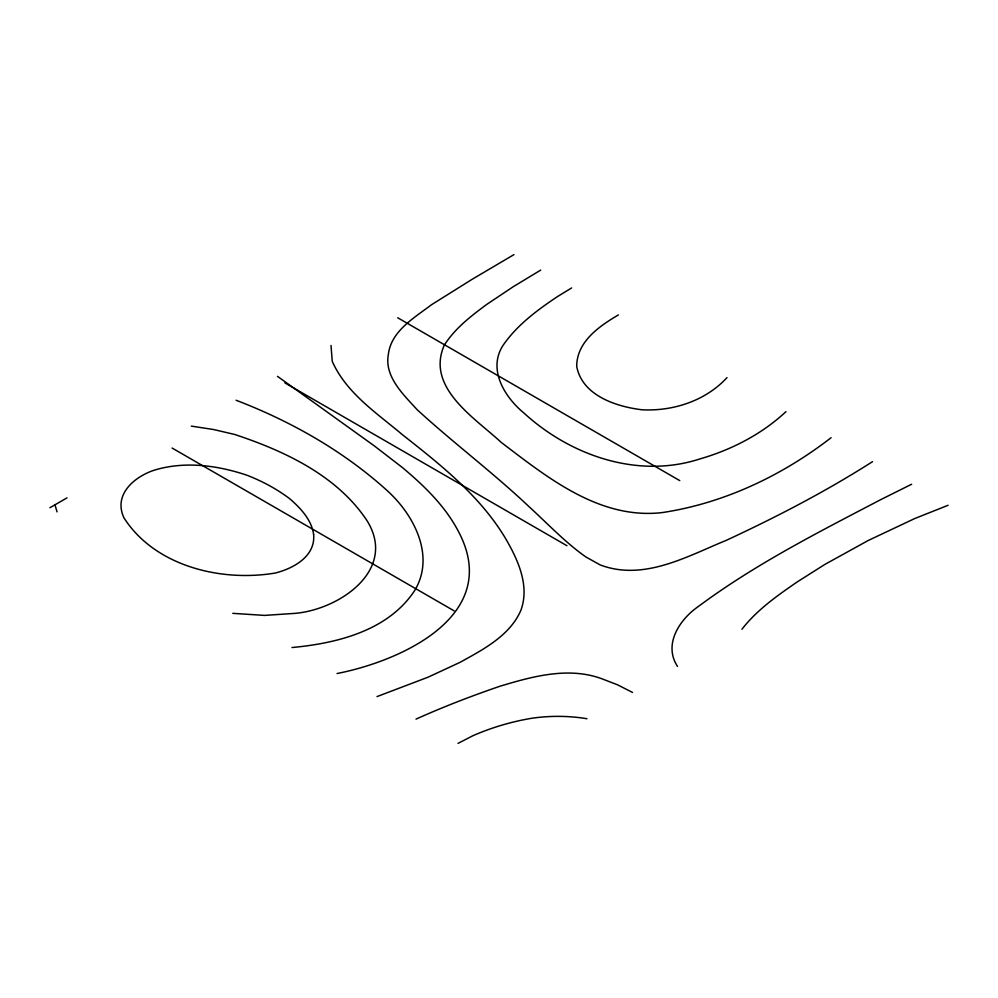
<?xml version="1.0" encoding="UTF-8"?>
<svg xmlns="http://www.w3.org/2000/svg" width="998" height="998" viewBox="0 0 998 998"><rect width="100%" height="100%" fill="white"/><g stroke="black" fill="none" stroke-linecap="round" stroke-linejoin="round"><path stroke-width="1.5" d="M741.926 629.251C756.933 609.89 777.255 595.669 797.265 581.896L824.897 564.406L868.148 540.529L914.692 518.561L948.1 505.275M727.006 377.631L726.756 377.88C705.436 400.822 673.425 411.251 642.55 409.816L641.602 409.729C615.966 406.535 582.196 395.545 576.707 366.416C576.694 341.703 599.311 326.159 618.386 314.919M785.95 411.663C761.748 434.23 731.671 449.736 700.022 458.893C638.009 479.127 570.644 455.712 524.025 413.122C504.988 397.441 487.635 369.946 502.73 345.844C516.677 325.286 537.124 310.216 557.545 296.543L571.642 287.935M831.072 437.71C781.958 475.759 723.587 503.441 661.899 512.623C599.499 519.646 547.727 477.73 501.133 442.326C474.898 417.888 425.56 387.711 444.272 345.183L444.734 344.46C455.512 327.955 471.33 315.767 487.036 304.215L513.184 286.75L540.729 270.084M872.539 461.65C825.845 491.44 776.581 517.001 726.369 540.305C686.811 556.485 643.71 581.385 600.16 564.918L585.739 556.872C565.142 542.326 547.89 523.888 529.339 506.959C493.399 472.877 453.641 443.149 417.139 409.691C403.666 394.846 384.255 376.733 388.322 354.652C390.966 331.124 414.357 317.763 431.523 304.727L472.116 279.315L513.958 254.627M49.9 507.745L66.991 497.877M458.02 743.373L472.952 735.701C491.552 727.554 511.163 721.779 531.173 718.36A105.301 60.791 0 0 1 583.655 718.211L586.949 718.722M911.648 484.23L880.822 499.599C818.472 532.208 755.162 564.269 698.55 606.347C679.8 619.197 662.996 644.234 677.505 666.439M416.004 719.109C443.461 706.784 471.567 695.955 500.035 686.212C532.67 676.395 568.324 666.502 601.732 678.715L617.488 684.803L632.507 692.425M377.007 696.592L428.03 677.205L459.878 662.423C483.094 649.598 509.916 635.701 520.881 610.327C530 585.477 517.75 559.304 505.238 537.947C479.863 495.769 440.605 464.731 402.431 434.716C376.67 412.947 346.431 393.237 332.259 361.388L331.012 345.445M337.05 673.525C401.882 660.826 502.181 615.192 458.831 532.221L458.831 532.221C445.57 506.41 424.399 485.989 402.431 467.563L374.225 445.819L277.494 376.346M292.002 647.527C337.262 643.336 388.733 630.586 414.981 590.055C435.053 556.048 414.382 515.729 388.322 491.69L387.773 491.141C343.873 451.246 291.279 421.406 236.089 400.248M232.808 613.346L264.57 615.404L291.69 613.583C336.825 611.487 398.826 570.806 366.728 520.22C336.738 475.372 284.38 450.909 234.692 434.467L213.584 429.527L191.304 426.109M397.728 317.776L679.75 480.612M284.917 382.908L566.939 545.731M172.105 448.04L454.127 610.863M54.977 504.813L57.048 511.874M313.634 534.591C315.58 556.223 293.749 568.249 275.86 572.877L275.261 573.027C221.269 582.146 155.089 566.377 124.039 517.987C112.986 494.783 134.206 476.795 154.129 470.22C184.505 460.914 217.165 465.243 246.793 475.173L248.265 475.734C262.961 481.572 276.97 489.12 289.62 498.651C300.46 507.994 311.688 519.846 313.634 534.591"/></g></svg>
